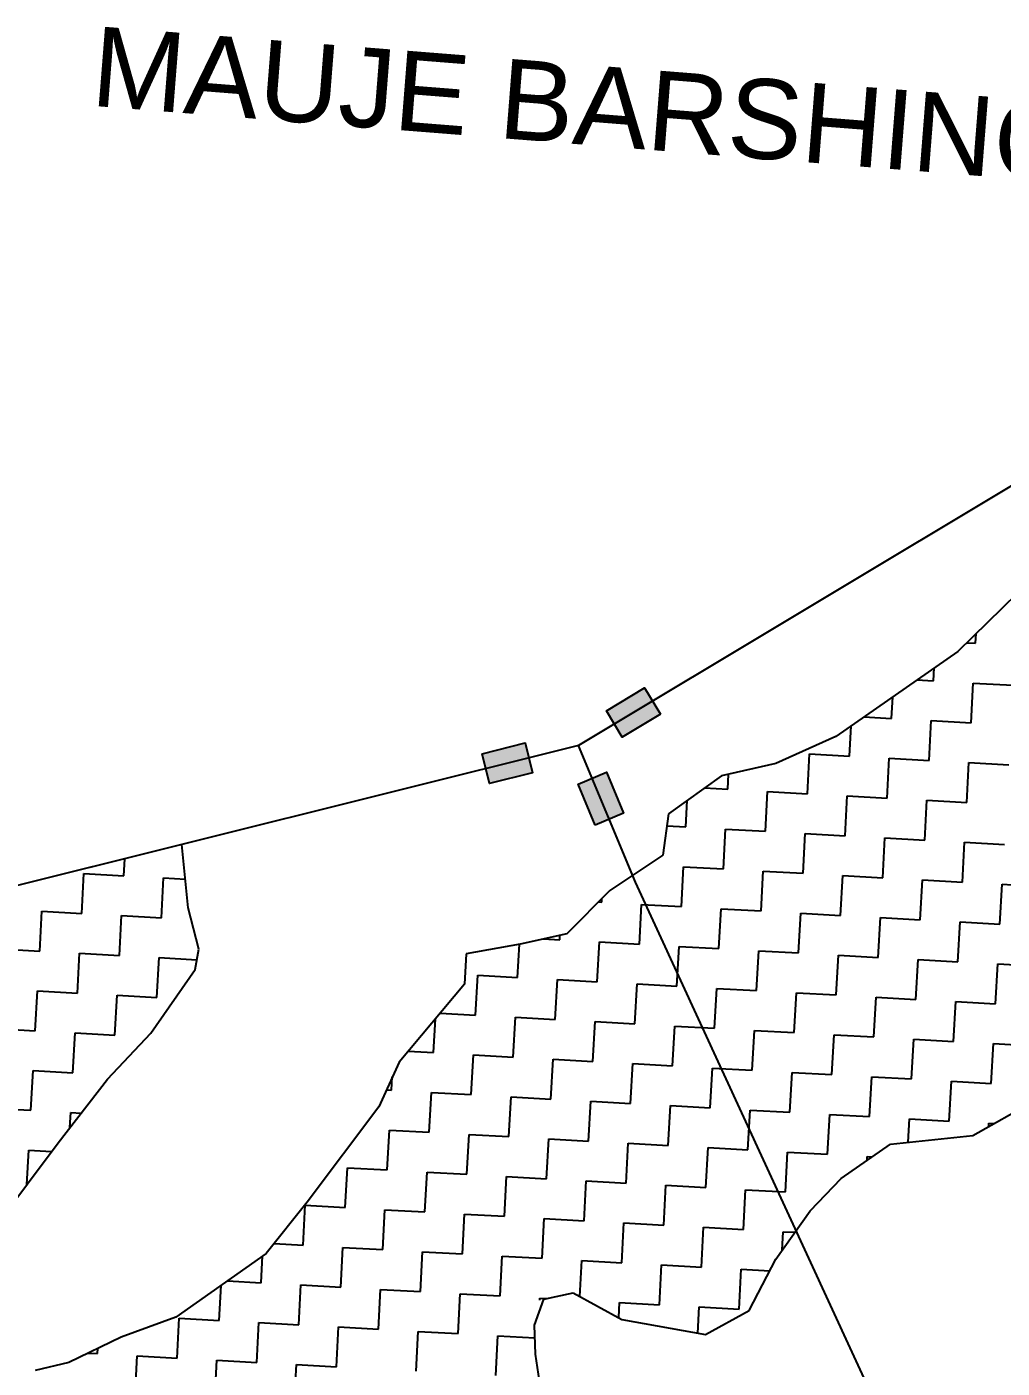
# Model space of a CAD drawing. Header units: metres. Extents: x 277693 to 281059, y 2038920 to 2043234.
# Drawn here: x 278143.2 to 278451.6, y 2042680.6 to 2043104.9 of the extents above; entities that cross this region are included whole.
import ezdxf

# ---------------------------------------------------------------- set-up
doc = ezdxf.new("R2010")
doc.units = ezdxf.units.M
doc.header["$MEASUREMENT"] = 0
for name, color, linetype in [('POLY_HATCH', 12, 'Continuous'), ('POLY_PARCEL', 6, 'Continuous'), ('TEXT_MAPOUT', 7, 'Continuous'), ('V_BOUND_LINE', 7, 'Continuous')]:
    doc.layers.add(name, color=color, linetype=linetype)
doc.styles.get("Standard").update_dxf_attribs({"font": 'arial.ttf'})

msp = doc.modelspace()

# ---------------------------------------------------------------- hatches: boundary and pattern name
for points in [[(278338.57, 2042895.73), (278326.52, 2042888.5), (278331.52, 2042880.17), (278343.57, 2042887.4)], [(278289.51, 2042865.5), (278303.14, 2042868.9), (278300.79, 2042878.33), (278287.16, 2042874.93)], [(278331.88, 2042856.09), (278326.49, 2042869.06), (278317.51, 2042865.33), (278322.91, 2042852.36)]]:
    msp.add_hatch(color=256).paths.add_polyline_path(points)

# ---------------------------------------------------------------- linework, layer by layer
for points in [[(278343.57, 2042887.4), (278331.52, 2042880.17), (278326.52, 2042888.5), (278338.57, 2042895.73)], [(278287.16, 2042874.93), (278300.79, 2042878.33), (278303.14, 2042868.9), (278289.51, 2042865.5)], [(278322.91, 2042852.36), (278317.51, 2042865.33), (278326.49, 2042869.06), (278331.88, 2042856.09)]]:
    msp.add_lwpolyline(points, close=True)
at = {"layer": 'POLY_HATCH'}
for p, q in [((278456.39, 2042925.61), (278437.64, 2042907.31)), ((278437.64, 2042907.31), (278399.08, 2042880.43)), ((278399.08, 2042880.43), (278380.06, 2042871.81)), ((278380.06, 2042871.81), (278362.91, 2042867.92)), ((278362.91, 2042867.92), (278346.13, 2042855.96)), ((278346.13, 2042855.96), (278344.33, 2042842.87)), ((278192.26, 2042846.24), (278124.06, 2042829.23)), ((278194.26, 2042826.17), (278192.26, 2042846.24)), ((278344.33, 2042842.87), (278327.59, 2042831.7)), ((278327.59, 2042831.7), (278313.93, 2042817.96)), ((278197.57, 2042813.09), (278194.26, 2042826.17)), ((278313.93, 2042817.96), (278299.24, 2042814.74)), ((278196.41, 2042806.71), (278197.57, 2042813.09)), ((278282.14, 2042811.65), (278281.61, 2042802.01)), ((278299.24, 2042814.74), (278282.14, 2042811.65)), ((278182.4, 2042786.53), (278196.41, 2042806.71)), ((278281.61, 2042802.01), (278260.9, 2042777.37)), ((278168.7, 2042771.98), (278182.4, 2042786.53)), ((278260.9, 2042777.37), (278254.48, 2042763.22)), ((278442.35, 2042754.16), (278478.56, 2042774.7)), ((278153.08, 2042751.89), (278168.7, 2042771.98)), ((278254.48, 2042763.22), (278231.85, 2042733.05)), ((278416.31, 2042751.43), (278442.35, 2042754.16)), ((278133.93, 2042726.36), (278153.08, 2042751.89)), ((278400.68, 2042740.6), (278416.31, 2042751.43)), ((278390.93, 2042730.29), (278400.68, 2042740.6)), ((278231.85, 2042733.05), (278218.87, 2042716.84)), ((278380.06, 2042715.03), (278390.93, 2042730.29)), ((278218.87, 2042716.84), (278190.34, 2042696.66)), ((278371.65, 2042698.8), (278380.06, 2042715.03)), ((278303.75, 2042694.2), (278306.71, 2042702.38)), ((278306.71, 2042702.38), (278316.01, 2042704.38)), ((278316.01, 2042704.38), (278331.41, 2042696.01)), ((278357.87, 2042691.22), (278371.65, 2042698.8)), ((278190.34, 2042696.66), (278173.07, 2042690.36)), ((278304.08, 2042685), (278303.75, 2042694.2)), ((278331.41, 2042696.01), (278357.87, 2042691.22)), ((278173.07, 2042690.36), (278156.5, 2042682.41)), ((278305.29, 2042676.59), (278304.08, 2042685)), ((278156.5, 2042682.41), (278145.88, 2042679.78))]:
    msp.add_line(p, q, dxfattribs=at)
at = {"layer": 'POLY_HATCH', "linetype": 'Continuous'}
for p, q in [((278440.45, 2042910.05), (278443.22, 2042909.9)), ((278443.22, 2042909.9), (278443.39, 2042912.92)), ((278429.93, 2042898), (278430.15, 2042902.09)), ((278424.69, 2042898.28), (278429.93, 2042898)), ((278441.83, 2042884.7), (278442.52, 2042897.3)), ((278442.52, 2042897.3), (278455.12, 2042896.61)), ((278416.64, 2042886.09), (278417.02, 2042892.93)), ((278403.35, 2042874.19), (278403.88, 2042883.78)), ((278407.9, 2042886.58), (278416.64, 2042886.09)), ((278428.54, 2042872.8), (278429.23, 2042885.4)), ((278429.23, 2042885.4), (278441.83, 2042884.7)), ((278390.06, 2042862.29), (278390.75, 2042874.89)), ((278390.75, 2042874.89), (278403.35, 2042874.19)), ((278415.25, 2042860.9), (278415.94, 2042873.5)), ((278415.94, 2042873.5), (278428.54, 2042872.8)), ((278440.44, 2042859.51), (278441.13, 2042872.11)), ((278441.13, 2042872.11), (278453.73, 2042871.41)), ((278364.87, 2042863.68), (278365.13, 2042868.42)), ((278357.53, 2042864.09), (278364.87, 2042863.68)), ((278376.77, 2042850.39), (278377.46, 2042862.99)), ((278377.46, 2042862.99), (278390.06, 2042862.29)), ((278351.58, 2042851.78), (278352.04, 2042860.17)), ((278401.96, 2042849), (278402.65, 2042861.6)), ((278402.65, 2042861.6), (278415.25, 2042860.9)), ((278427.15, 2042847.61), (278427.84, 2042860.21)), ((278427.84, 2042860.21), (278440.44, 2042859.51)), ((278345.6, 2042852.11), (278351.58, 2042851.78)), ((278363.48, 2042838.49), (278364.17, 2042851.09)), ((278364.17, 2042851.09), (278376.77, 2042850.39)), ((278388.67, 2042837.1), (278389.36, 2042849.7)), ((278389.36, 2042849.7), (278401.96, 2042849)), ((278413.86, 2042835.71), (278414.55, 2042848.31)), ((278414.55, 2042848.31), (278427.15, 2042847.61)), ((278439.05, 2042834.32), (278439.75, 2042846.92)), ((278439.75, 2042846.92), (278452.34, 2042846.22)), ((278173.85, 2042836.32), (278174.15, 2042841.73)), ((278160.56, 2042824.42), (278161.26, 2042837.01)), ((278161.26, 2042837.01), (278173.85, 2042836.32)), ((278350.19, 2042826.59), (278350.88, 2042839.19)), ((278350.88, 2042839.19), (278363.48, 2042838.49)), ((278375.38, 2042825.2), (278376.07, 2042837.8)), ((278376.07, 2042837.8), (278388.67, 2042837.1)), ((278185.75, 2042823.03), (278186.45, 2042835.62)), ((278186.45, 2042835.62), (278193.36, 2042835.24)), ((278400.57, 2042823.81), (278401.26, 2042836.41)), ((278401.26, 2042836.41), (278413.86, 2042835.71)), ((278425.76, 2042822.42), (278426.46, 2042835.02)), ((278426.46, 2042835.02), (278439.05, 2042834.32)), ((278450.95, 2042821.03), (278451.65, 2042833.63)), ((278451.65, 2042833.63), (278464.24, 2042832.93)), ((278325, 2042827.98), (278325.06, 2042829.16)), ((278147.27, 2042812.51), (278147.97, 2042825.11)), ((278147.97, 2042825.11), (278160.56, 2042824.42)), ((278323.95, 2042828.04), (278325, 2042827.98)), ((278336.9, 2042814.69), (278337.59, 2042827.29)), ((278337.59, 2042827.29), (278350.19, 2042826.59)), ((278362.09, 2042813.3), (278362.78, 2042825.9)), ((278362.78, 2042825.9), (278375.38, 2042825.2)), ((278387.28, 2042811.91), (278387.97, 2042824.51)), ((278387.97, 2042824.51), (278400.57, 2042823.81)), ((278172.46, 2042811.13), (278173.16, 2042823.72)), ((278173.16, 2042823.72), (278185.75, 2042823.03)), ((278412.47, 2042810.52), (278413.17, 2042823.12)), ((278413.17, 2042823.12), (278425.76, 2042822.42)), ((278437.66, 2042809.13), (278438.36, 2042821.73)), ((278438.36, 2042821.73), (278450.95, 2042821.03)), ((278306.64, 2042816.36), (278311.71, 2042816.08)), ((278311.71, 2042816.08), (278311.79, 2042817.48)), ((278134.68, 2042813.21), (278147.27, 2042812.51)), ((278159.17, 2042799.22), (278159.87, 2042811.82)), ((278159.87, 2042811.82), (278172.46, 2042811.13)), ((278298.42, 2042804.18), (278299, 2042814.69)), ((278323.61, 2042802.79), (278324.3, 2042815.38)), ((278324.3, 2042815.38), (278336.9, 2042814.69)), ((278348.8, 2042801.4), (278349.49, 2042814)), ((278349.49, 2042814), (278362.09, 2042813.3)), ((278373.99, 2042800.01), (278374.68, 2042812.61)), ((278374.68, 2042812.61), (278387.28, 2042811.91)), ((278184.36, 2042797.84), (278185.06, 2042810.43)), ((278185.06, 2042810.43), (278196.97, 2042809.77)), ((278399.18, 2042798.62), (278399.88, 2042811.22)), ((278399.88, 2042811.22), (278412.47, 2042810.52)), ((278424.37, 2042797.23), (278425.07, 2042809.83)), ((278425.07, 2042809.83), (278437.66, 2042809.13)), ((278449.56, 2042795.84), (278450.26, 2042808.44)), ((278450.26, 2042808.44), (278462.85, 2042807.74)), ((278285.13, 2042792.28), (278285.82, 2042804.87)), ((278285.82, 2042804.87), (278298.42, 2042804.18)), ((278310.32, 2042790.89), (278311.01, 2042803.48)), ((278311.01, 2042803.48), (278323.61, 2042802.79)), ((278145.88, 2042787.32), (278146.58, 2042799.92)), ((278146.58, 2042799.92), (278159.17, 2042799.22)), ((278335.51, 2042789.5), (278336.2, 2042802.09)), ((278336.2, 2042802.09), (278348.8, 2042801.4)), ((278360.7, 2042788.11), (278361.39, 2042800.71)), ((278361.39, 2042800.71), (278373.99, 2042800.01)), ((278385.89, 2042786.72), (278386.59, 2042799.32)), ((278386.59, 2042799.32), (278399.18, 2042798.62)), ((278171.07, 2042785.93), (278171.77, 2042798.53)), ((278171.77, 2042798.53), (278184.36, 2042797.84)), ((278411.08, 2042785.33), (278411.78, 2042797.93)), ((278411.78, 2042797.93), (278424.37, 2042797.23)), ((278436.27, 2042783.94), (278436.97, 2042796.54)), ((278436.97, 2042796.54), (278449.56, 2042795.84)), ((278271.84, 2042780.38), (278272.43, 2042791.09)), ((278273.95, 2042792.89), (278285.13, 2042792.28)), ((278297.03, 2042778.99), (278297.72, 2042791.58)), ((278297.72, 2042791.58), (278310.32, 2042790.89)), ((278133.29, 2042788.02), (278145.88, 2042787.32)), ((278157.78, 2042774.03), (278158.48, 2042786.63)), ((278158.48, 2042786.63), (278171.07, 2042785.93)), ((278322.22, 2042777.6), (278322.91, 2042790.19)), ((278322.91, 2042790.19), (278335.51, 2042789.5)), ((278347.41, 2042776.21), (278348.1, 2042788.8)), ((278348.1, 2042788.8), (278360.7, 2042788.11)), ((278372.6, 2042774.82), (278373.3, 2042787.42)), ((278373.3, 2042787.42), (278385.89, 2042786.72)), ((278397.79, 2042773.43), (278398.49, 2042786.03)), ((278398.49, 2042786.03), (278411.08, 2042785.33)), ((278422.98, 2042772.04), (278423.68, 2042784.64)), ((278423.68, 2042784.64), (278436.27, 2042783.94)), ((278448.17, 2042770.65), (278448.87, 2042783.25)), ((278448.87, 2042783.25), (278461.46, 2042782.55)), ((278263.8, 2042780.82), (278271.84, 2042780.38)), ((278283.74, 2042767.09), (278284.43, 2042779.68)), ((278284.43, 2042779.68), (278297.03, 2042778.99)), ((278308.93, 2042765.7), (278309.62, 2042778.29)), ((278309.62, 2042778.29), (278322.22, 2042777.6)), ((278144.49, 2042762.13), (278145.19, 2042774.73)), ((278145.19, 2042774.73), (278157.78, 2042774.03)), ((278334.12, 2042764.31), (278334.81, 2042776.9)), ((278334.81, 2042776.9), (278347.41, 2042776.21)), ((278359.31, 2042762.92), (278360.01, 2042775.51)), ((278360.01, 2042775.51), (278372.6, 2042774.82)), ((278384.5, 2042761.53), (278385.2, 2042774.13)), ((278385.2, 2042774.13), (278397.79, 2042773.43)), ((278258.55, 2042768.48), (278258.78, 2042772.7)), ((278409.69, 2042760.14), (278410.39, 2042772.74)), ((278410.39, 2042772.74), (278422.98, 2042772.04)), ((278434.88, 2042758.75), (278435.58, 2042771.35)), ((278435.58, 2042771.35), (278448.17, 2042770.65)), ((278256.9, 2042768.57), (278258.55, 2042768.48)), ((278270.45, 2042755.19), (278271.14, 2042767.78)), ((278271.14, 2042767.78), (278283.74, 2042767.09)), ((278295.64, 2042753.8), (278296.33, 2042766.39)), ((278296.33, 2042766.39), (278308.93, 2042765.7)), ((278320.83, 2042752.41), (278321.52, 2042765)), ((278321.52, 2042765), (278334.12, 2042764.31)), ((278131.9, 2042762.83), (278144.49, 2042762.13)), ((278156.83, 2042756.72), (278157.09, 2042761.44)), ((278157.09, 2042761.44), (278160.36, 2042761.26)), ((278346.02, 2042751.02), (278346.72, 2042763.61)), ((278346.72, 2042763.61), (278359.31, 2042762.92)), ((278371.21, 2042749.63), (278371.91, 2042762.22)), ((278371.91, 2042762.22), (278384.5, 2042761.53)), ((278396.4, 2042748.24), (278397.1, 2042760.84)), ((278397.1, 2042760.84), (278409.69, 2042760.14)), ((278421.88, 2042752.01), (278422.29, 2042759.45)), ((278422.29, 2042759.45), (278434.88, 2042758.75)), ((278447.42, 2042757.04), (278447.48, 2042758.06)), ((278447.48, 2042758.06), (278449.06, 2042757.97)), ((278257.16, 2042743.29), (278257.85, 2042755.88)), ((278257.85, 2042755.88), (278270.45, 2042755.19)), ((278282.35, 2042741.9), (278283.04, 2042754.49)), ((278283.04, 2042754.49), (278295.64, 2042753.8)), ((278307.54, 2042740.51), (278308.23, 2042753.1)), ((278308.23, 2042753.1), (278320.83, 2042752.41)), ((278143.2, 2042738.72), (278143.8, 2042749.54)), ((278143.8, 2042749.54), (278151.01, 2042749.14)), ((278332.73, 2042739.12), (278333.42, 2042751.71)), ((278333.42, 2042751.71), (278346.02, 2042751.02)), ((278357.92, 2042737.73), (278358.62, 2042750.32)), ((278358.62, 2042750.32), (278371.21, 2042749.63)), ((278383.11, 2042736.34), (278383.81, 2042748.93)), ((278383.81, 2042748.93), (278396.4, 2042748.24)), ((278243.87, 2042731.39), (278244.56, 2042743.98)), ((278244.56, 2042743.98), (278257.16, 2042743.29)), ((278408.93, 2042746.31), (278409, 2042747.55)), ((278409, 2042747.55), (278410.58, 2042747.46)), ((278269.06, 2042730), (278269.75, 2042742.59)), ((278269.75, 2042742.59), (278282.35, 2042741.9)), ((278294.25, 2042728.61), (278294.94, 2042741.2)), ((278294.94, 2042741.2), (278307.54, 2042740.51)), ((278319.44, 2042727.22), (278320.13, 2042739.81)), ((278320.13, 2042739.81), (278332.73, 2042739.12)), ((278344.63, 2042725.83), (278345.33, 2042738.42)), ((278345.33, 2042738.42), (278357.92, 2042737.73)), ((278369.82, 2042724.44), (278370.52, 2042737.03)), ((278370.52, 2042737.03), (278383.11, 2042736.34)), ((278230.58, 2042719.48), (278231.27, 2042732.08)), ((278231.27, 2042732.08), (278243.87, 2042731.39)), ((278255.77, 2042718.1), (278256.46, 2042730.69)), ((278256.46, 2042730.69), (278269.06, 2042730)), ((278280.96, 2042716.71), (278281.65, 2042729.3)), ((278281.65, 2042729.3), (278294.25, 2042728.61)), ((278306.15, 2042715.32), (278306.84, 2042727.91)), ((278306.84, 2042727.91), (278319.44, 2042727.22)), ((278331.34, 2042713.93), (278332.04, 2042726.52)), ((278332.04, 2042726.52), (278344.63, 2042725.83)), ((278356.53, 2042712.54), (278357.23, 2042725.13)), ((278357.23, 2042725.13), (278369.82, 2042724.44)), ((278382.09, 2042717.88), (278382.42, 2042723.74)), ((278382.42, 2042723.74), (278386.12, 2042723.54)), ((278221.39, 2042719.99), (278230.58, 2042719.48)), ((278242.48, 2042706.19), (278243.17, 2042718.79)), ((278243.17, 2042718.79), (278255.77, 2042718.1)), ((278217.29, 2042707.58), (278217.76, 2042716.06)), ((278267.67, 2042704.8), (278268.36, 2042717.4)), ((278268.36, 2042717.4), (278280.96, 2042716.71)), ((278292.86, 2042703.42), (278293.55, 2042716.01)), ((278293.55, 2042716.01), (278306.15, 2042715.32)), ((278318.12, 2042703.23), (278318.75, 2042714.62)), ((278318.75, 2042714.62), (278331.34, 2042713.93)), ((278343.24, 2042700.64), (278343.94, 2042713.23)), ((278343.94, 2042713.23), (278356.53, 2042712.54)), ((278368.43, 2042699.25), (278369.13, 2042711.84)), ((278369.13, 2042711.84), (278378.15, 2042711.35)), ((278204, 2042695.68), (278204.61, 2042706.75)), ((278206.61, 2042708.17), (278217.29, 2042707.58)), ((278229.19, 2042694.29), (278229.88, 2042706.89)), ((278229.88, 2042706.89), (278242.48, 2042706.19)), ((278254.38, 2042692.9), (278255.07, 2042705.5)), ((278255.07, 2042705.5), (278267.67, 2042704.8)), ((278279.57, 2042691.51), (278280.26, 2042704.11)), ((278280.26, 2042704.11), (278292.86, 2042703.42)), ((278305.42, 2042702.11), (278305.46, 2042702.72)), ((278305.46, 2042702.72), (278307.7, 2042702.6)), ((278330.38, 2042696.57), (278330.65, 2042701.33)), ((278330.65, 2042701.33), (278343.24, 2042700.64)), ((278355.38, 2042691.67), (278355.84, 2042699.94)), ((278355.84, 2042699.94), (278368.43, 2042699.25)), ((278190.71, 2042683.78), (278191.4, 2042696.38)), ((278191.4, 2042696.38), (278204, 2042695.68)), ((278215.9, 2042682.39), (278216.59, 2042694.99)), ((278216.59, 2042694.99), (278229.19, 2042694.29)), ((278241.09, 2042681), (278241.78, 2042693.6)), ((278241.78, 2042693.6), (278254.38, 2042692.9)), ((278266.28, 2042679.61), (278266.97, 2042692.21)), ((278266.97, 2042692.21), (278279.57, 2042691.51)), ((278291.47, 2042678.22), (278292.17, 2042690.82)), ((278292.17, 2042690.82), (278303.9, 2042690.17)), ((278162.59, 2042685.33), (278165.52, 2042685.17)), ((278165.52, 2042685.17), (278165.61, 2042686.78)), ((278177.42, 2042671.88), (278178.11, 2042684.48)), ((278178.11, 2042684.48), (278190.71, 2042683.78)), ((278202.61, 2042670.49), (278203.3, 2042683.09)), ((278203.3, 2042683.09), (278215.9, 2042682.39)), ((278227.8, 2042669.1), (278228.49, 2042681.7)), ((278228.49, 2042681.7), (278241.09, 2042681))]:
    msp.add_line(p, q, dxfattribs=at)
at = {"layer": 'POLY_PARCEL'}
for p, q in [((278335.65, 2042834.35), (278317.7, 2042877.54)), ((278418.66, 2042654.24), (278335.65, 2042834.35))]:
    msp.add_line(p, q, dxfattribs=at)
at = {"layer": 'V_BOUND_LINE'}
for p, q in [((278537.75, 2043009.59), (278317.7, 2042877.54)), ((278317.7, 2042877.54), (278124.06, 2042829.23))]:
    msp.add_line(p, q, dxfattribs=at)

# ---------------------------------------------------------------- texts
at = {"layer": 'TEXT_MAPOUT'}
msp.add_text('MAUJE BARSHINCHI SHIV', height=25.2291, rotation=355.48, dxfattribs=at).set_placement((278163.06, 2043079.94))

doc.saveas('drawing.dxf')
